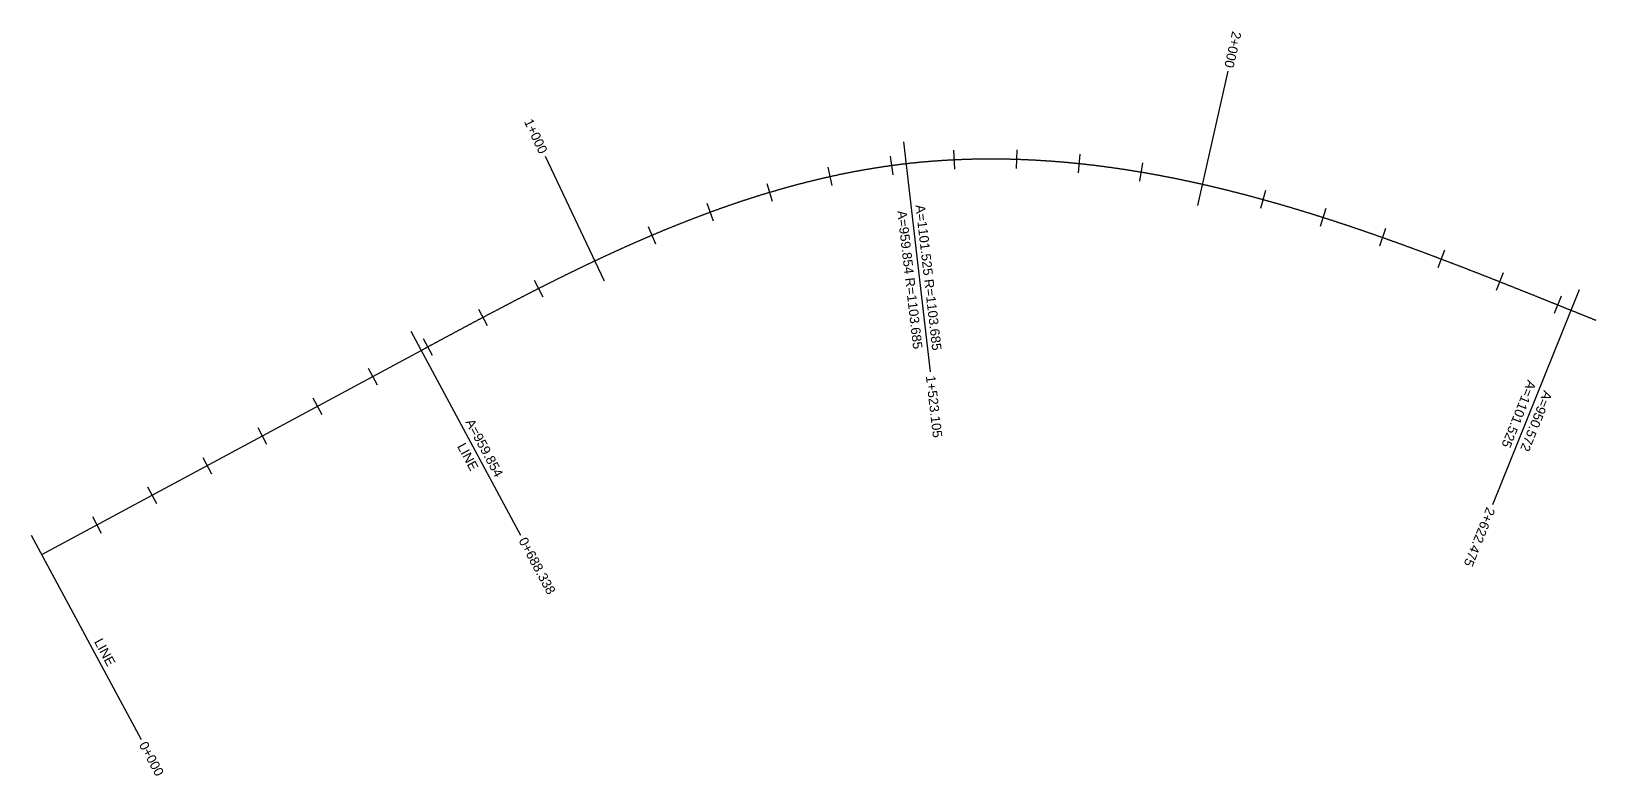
# Model space of a CAD drawing. Header units: millimetres. Extents: x 488745 to 493532, y 4217143 to 4219300.
# Drawn here: x 488745 to 491243, y 4217143 to 4218331 of the extents above; entities that cross this region are included whole.
import ezdxf
from ezdxf.enums import TextEntityAlignment as Align

# ---------------------------------------------------------------- set-up
doc = ezdxf.new("R2010")
doc.units = ezdxf.units.MM
doc.layers.add('ALIGNMENT', color=7, linetype='Continuous')
doc.layers.add('ALIGNMENT-DIMENSION', color=7, linetype='Continuous')
doc.styles.get("Standard").update_dxf_attribs({"font": 'arial.ttf'})

msp = doc.modelspace()

# ---------------------------------------------------------------- linework, layer by layer
at = {"layer": 'ALIGNMENT'}
msp.add_lwpolyline([(488761.5, 4217495.8), (489367.7, 4217821.9), (489368.5, 4217822.4), (489369.4, 4217822.9), (489370.3, 4217823.4), (489371.2, 4217823.8), (489372.1, 4217824.3), (489372.9, 4217824.8), (489373.8, 4217825.3), (489374.7, 4217825.7), (489375.6, 4217826.2), (489376.5, 4217826.7), (489377.3, 4217827.2), (489378.2, 4217827.6), (489379.1, 4217828.1), (489380, 4217828.6), (489380.9, 4217829.1), (489381.7, 4217829.5), (489382.6, 4217830), (489383.5, 4217830.5), (489384.4, 4217830.9), (489385.3, 4217831.4), (489386.1, 4217831.9), (489387, 4217832.4), (489387.9, 4217832.8), (489388.8, 4217833.3), (489389.7, 4217833.8), (489390.5, 4217834.3), (489391.4, 4217834.7), (489392.3, 4217835.2), (489393.2, 4217835.7), (489394.1, 4217836.2), (489395, 4217836.6), (489395.8, 4217837.1), (489396.7, 4217837.6), (489397.6, 4217838.1), (489398.5, 4217838.5), (489399.4, 4217839), (489400.2, 4217839.5), (489401.1, 4217839.9), (489402, 4217840.4), (489402.9, 4217840.9), (489403.8, 4217841.4), (489404.6, 4217841.8), (489405.5, 4217842.3), (489406.4, 4217842.8), (489407.3, 4217843.3), (489408.2, 4217843.7), (489409, 4217844.2), (489409.9, 4217844.7), (489410.8, 4217845.1), (489411.7, 4217845.6), (489412.6, 4217846.1), (489413.5, 4217846.6), (489414.3, 4217847), (489415.2, 4217847.5), (489416.1, 4217848), (489417, 4217848.5), (489417.9, 4217848.9), (489418.7, 4217849.4), (489419.6, 4217849.9), (489420.5, 4217850.3), (489421.4, 4217850.8), (489422.3, 4217851.3), (489423.2, 4217851.8), (489424, 4217852.2), (489424.9, 4217852.7), (489425.8, 4217853.2), (489426.7, 4217853.6), (489427.6, 4217854.1), (489428.4, 4217854.6), (489429.3, 4217855.1), (489430.2, 4217855.5), (489431.1, 4217856), (489432, 4217856.5), (489432.9, 4217856.9), (489433.7, 4217857.4), (489434.6, 4217857.9), (489435.5, 4217858.4), (489436.4, 4217858.8), (489437.3, 4217859.3), (489438.1, 4217859.8), (489439, 4217860.2), (489439.9, 4217860.7), (489440.8, 4217861.2), (489441.7, 4217861.7), (489442.6, 4217862.1), (489443.4, 4217862.6), (489444.3, 4217863.1), (489445.2, 4217863.5), (489446.1, 4217864), (489447, 4217864.5), (489447.9, 4217864.9), (489448.7, 4217865.4), (489449.6, 4217865.9), (489450.5, 4217866.4), (489451.4, 4217866.8), (489452.3, 4217867.3), (489453.1, 4217867.8), (489454, 4217868.2), (489454.9, 4217868.7), (489455.8, 4217869.2), (489456.7, 4217869.6), (489457.6, 4217870.1), (489458.4, 4217870.6), (489459.3, 4217871), (489460.2, 4217871.5), (489461.1, 4217872), (489462, 4217872.5), (489462.9, 4217872.9), (489463.7, 4217873.4), (489464.6, 4217873.9), (489465.5, 4217874.3), (489466.4, 4217874.8), (489467.3, 4217875.3), (489468.2, 4217875.7), (489469.1, 4217876.2), (489469.9, 4217876.7), (489470.8, 4217877.1), (489471.7, 4217877.6), (489472.6, 4217878.1), (489473.5, 4217878.5), (489474.4, 4217879), (489475.2, 4217879.5), (489476.1, 4217879.9), (489477, 4217880.4), (489477.9, 4217880.9), (489478.8, 4217881.3), (489479.7, 4217881.8), (489480.5, 4217882.3), (489481.4, 4217882.7), (489482.3, 4217883.2), (489483.2, 4217883.7), (489484.1, 4217884.1), (489485, 4217884.6), (489485.9, 4217885.1), (489486.7, 4217885.5), (489487.6, 4217886), (489488.5, 4217886.5), (489489.4, 4217886.9), (489490.3, 4217887.4), (489491.2, 4217887.8), (489492.1, 4217888.3), (489492.9, 4217888.8), (489493.8, 4217889.2), (489494.7, 4217889.7), (489495.6, 4217890.2), (489496.5, 4217890.6), (489497.4, 4217891.1), (489498.3, 4217891.6), (489499.1, 4217892), (489500, 4217892.5), (489500.9, 4217892.9), (489501.8, 4217893.4), (489502.7, 4217893.9), (489503.6, 4217894.3), (489504.5, 4217894.8), (489505.3, 4217895.3), (489506.2, 4217895.7), (489507.1, 4217896.2), (489508, 4217896.6), (489508.9, 4217897.1), (489509.8, 4217897.6), (489510.7, 4217898), (489511.6, 4217898.5), (489512.4, 4217899), (489513.3, 4217899.4), (489514.2, 4217899.9), (489515.1, 4217900.3), (489516, 4217900.8), (489516.9, 4217901.3), (489517.8, 4217901.7), (489518.7, 4217902.2), (489519.5, 4217902.6), (489520.4, 4217903.1), (489521.3, 4217903.6), (489522.2, 4217904), (489523.1, 4217904.5), (489524, 4217904.9), (489524.9, 4217905.4), (489525.8, 4217905.8), (489526.7, 4217906.3), (489527.5, 4217906.8), (489528.4, 4217907.2), (489529.3, 4217907.7), (489530.2, 4217908.1), (489531.1, 4217908.6), (489532, 4217909.1), (489532.9, 4217909.5), (489533.8, 4217910), (489534.7, 4217910.4), (489535.5, 4217910.9), (489536.4, 4217911.3), (489537.3, 4217911.8), (489538.2, 4217912.3), (489539.1, 4217912.7), (489540, 4217913.2), (489540.9, 4217913.6), (489541.8, 4217914.1), (489542.7, 4217914.5), (489543.6, 4217915), (489544.5, 4217915.4), (489545.3, 4217915.9), (489546.2, 4217916.3), (489547.1, 4217916.8), (489548, 4217917.3), (489548.9, 4217917.7), (489549.8, 4217918.2), (489550.7, 4217918.6), (489551.6, 4217919.1), (489552.5, 4217919.5), (489553.4, 4217920), (489554.3, 4217920.4), (489555.1, 4217920.9), (489556, 4217921.3), (489556.9, 4217921.8), (489557.8, 4217922.2), (489558.7, 4217922.7), (489559.6, 4217923.1), (489560.5, 4217923.6), (489561.4, 4217924), (489562.3, 4217924.5), (489563.2, 4217924.9), (489564.1, 4217925.4), (489565, 4217925.8), (489565.9, 4217926.3), (489566.8, 4217926.7), (489567.6, 4217927.2), (489568.5, 4217927.6), (489569.4, 4217928.1), (489570.3, 4217928.5), (489571.2, 4217929), (489572.1, 4217929.4), (489573, 4217929.9), (489573.9, 4217930.3), (489574.8, 4217930.8), (489575.7, 4217931.2), (489576.6, 4217931.7), (489577.5, 4217932.1), (489578.4, 4217932.6), (489579.3, 4217933), (489580.2, 4217933.5), (489581.1, 4217933.9), (489582, 4217934.3), (489582.8, 4217934.8), (489583.7, 4217935.2), (489584.6, 4217935.7), (489585.5, 4217936.1), (489586.4, 4217936.6), (489587.3, 4217937), (489588.2, 4217937.5), (489589.1, 4217937.9), (489590, 4217938.4), (489590.9, 4217938.8), (489591.8, 4217939.2), (489592.7, 4217939.7), (489593.6, 4217940.1), (489594.5, 4217940.6), (489595.4, 4217941), (489596.3, 4217941.4), (489597.2, 4217941.9), (489598.1, 4217942.3), (489599, 4217942.8), (489599.9, 4217943.2), (489600.8, 4217943.7), (489601.7, 4217944.1), (489602.6, 4217944.5), (489603.5, 4217945), (489604.4, 4217945.4), (489605.3, 4217945.9), (489606.2, 4217946.3), (489607.1, 4217946.7), (489608, 4217947.2), (489608.9, 4217947.6), (489609.8, 4217948), (489610.7, 4217948.5), (489611.6, 4217948.9), (489612.5, 4217949.4), (489613.4, 4217949.8), (489614.3, 4217950.2), (489615.2, 4217950.7), (489616.1, 4217951.1), (489617, 4217951.5), (489617.9, 4217952), (489618.8, 4217952.4), (489619.7, 4217952.8), (489620.6, 4217953.3), (489621.5, 4217953.7), (489622.4, 4217954.1), (489623.3, 4217954.6), (489624.2, 4217955), (489625.1, 4217955.4), (489626, 4217955.9), (489626.9, 4217956.3), (489627.8, 4217956.7), (489628.7, 4217957.2), (489629.6, 4217957.6), (489630.5, 4217958), (489631.4, 4217958.5), (489632.3, 4217958.9), (489633.2, 4217959.3), (489634.1, 4217959.8), (489635, 4217960.2), (489635.9, 4217960.6), (489636.8, 4217961.1), (489637.7, 4217961.5), (489638.6, 4217961.9), (489639.5, 4217962.3), (489640.4, 4217962.8), (489641.3, 4217963.2), (489642.2, 4217963.6), (489643.1, 4217964.1), (489644, 4217964.5), (489644.9, 4217964.9), (489645.8, 4217965.3), (489646.7, 4217965.8), (489647.6, 4217966.2), (489648.5, 4217966.6), (489649.5, 4217967), (489650.4, 4217967.5), (489651.3, 4217967.9), (489652.2, 4217968.3), (489653.1, 4217968.7), (489654, 4217969.2), (489654.9, 4217969.6), (489655.8, 4217970), (489656.7, 4217970.4), (489657.6, 4217970.9), (489658.5, 4217971.3), (489659.4, 4217971.7), (489660.3, 4217972.1), (489661.2, 4217972.5), (489662.1, 4217973), (489663, 4217973.4), (489664, 4217973.8), (489664.9, 4217974.2), (489665.8, 4217974.6), (489666.7, 4217975.1), (489667.6, 4217975.5), (489668.5, 4217975.9), (489669.4, 4217976.3), (489670.3, 4217976.7), (489671.2, 4217977.2), (489672.1, 4217977.6), (489673, 4217978), (489673.9, 4217978.4), (489674.9, 4217978.8), (489675.8, 4217979.2), (489676.7, 4217979.6), (489677.6, 4217980.1), (489678.5, 4217980.5), (489679.4, 4217980.9), (489680.3, 4217981.3), (489681.2, 4217981.7), (489682.1, 4217982.1), (489683, 4217982.5), (489684, 4217983), (489684.9, 4217983.4), (489685.8, 4217983.8), (489686.7, 4217984.2), (489687.6, 4217984.6), (489688.5, 4217985), (489689.4, 4217985.4), (489690.3, 4217985.8), (489691.2, 4217986.2), (489692.2, 4217986.7), (489693.1, 4217987.1), (489694, 4217987.5), (489694.9, 4217987.9), (489695.8, 4217988.3), (489696.7, 4217988.7), (489697.6, 4217989.1), (489698.6, 4217989.5), (489699.5, 4217989.9), (489700.4, 4217990.3), (489701.3, 4217990.7), (489702.2, 4217991.1), (489703.1, 4217991.5), (489704, 4217991.9), (489704.9, 4217992.4), (489705.9, 4217992.8), (489706.8, 4217993.2), (489707.7, 4217993.6), (489708.6, 4217994), (489709.5, 4217994.4), (489710.4, 4217994.8), (489711.4, 4217995.2), (489712.3, 4217995.6), (489713.2, 4217996), (489714.1, 4217996.4), (489715, 4217996.8), (489715.9, 4217997.2), (489716.9, 4217997.6), (489717.8, 4217998), (489718.7, 4217998.4), (489719.6, 4217998.8), (489720.5, 4217999.2), (489721.4, 4217999.6), (489722.4, 4218000), (489723.3, 4218000.4), (489724.2, 4218000.8), (489725.1, 4218001.2), (489726, 4218001.5), (489726.9, 4218001.9), (489727.9, 4218002.3), (489728.8, 4218002.7), (489729.7, 4218003.1), (489730.6, 4218003.5), (489731.5, 4218003.9), (489732.5, 4218004.3), (489733.4, 4218004.7), (489734.3, 4218005.1), (489735.2, 4218005.5), (489736.1, 4218005.9), (489737.1, 4218006.3), (489738, 4218006.7), (489738.9, 4218007), (489739.8, 4218007.4), (489740.7, 4218007.8), (489741.7, 4218008.2), (489742.6, 4218008.6), (489743.5, 4218009), (489744.4, 4218009.4), (489745.4, 4218009.8), (489746.3, 4218010.1), (489747.2, 4218010.5), (489748.1, 4218010.9), (489749, 4218011.3), (489750, 4218011.7), (489750.9, 4218012.1), (489751.8, 4218012.5), (489752.7, 4218012.8), (489753.7, 4218013.2), (489754.6, 4218013.6), (489755.5, 4218014), (489756.4, 4218014.4), (489757.4, 4218014.8), (489758.3, 4218015.1), (489759.2, 4218015.5), (489760.1, 4218015.9), (489761.1, 4218016.3), (489762, 4218016.7), (489762.9, 4218017), (489763.8, 4218017.4), (489764.8, 4218017.8), (489765.7, 4218018.2), (489766.6, 4218018.5), (489767.5, 4218018.9), (489768.5, 4218019.3), (489769.4, 4218019.7), (489770.3, 4218020), (489771.3, 4218020.4), (489772.2, 4218020.8), (489773.1, 4218021.2), (489774, 4218021.5), (489775, 4218021.9), (489775.9, 4218022.3), (489776.8, 4218022.7), (489777.7, 4218023), (489778.7, 4218023.4), (489779.6, 4218023.8), (489780.5, 4218024.1), (489781.5, 4218024.5), (489782.4, 4218024.9), (489783.3, 4218025.2), (489784.3, 4218025.6), (489785.2, 4218026), (489786.1, 4218026.3), (489787, 4218026.7), (489788, 4218027.1), (489788.9, 4218027.4), (489789.8, 4218027.8), (489790.8, 4218028.2), (489791.7, 4218028.5), (489792.6, 4218028.9), (489793.6, 4218029.3), (489794.5, 4218029.6), (489795.4, 4218030), (489796.4, 4218030.4), (489797.3, 4218030.7), (489798.2, 4218031.1), (489799.2, 4218031.4), (489800.1, 4218031.8), (489801, 4218032.2), (489802, 4218032.5), (489802.9, 4218032.9), (489803.8, 4218033.2), (489804.8, 4218033.6), (489805.7, 4218034), (489806.6, 4218034.3), (489807.6, 4218034.7), (489808.5, 4218035), (489809.4, 4218035.4), (489810.4, 4218035.7), (489811.3, 4218036.1), (489812.2, 4218036.4), (489813.2, 4218036.8), (489814.1, 4218037.1), (489815, 4218037.5), (489816, 4218037.8), (489816.9, 4218038.2), (489817.8, 4218038.5), (489818.8, 4218038.9), (489819.7, 4218039.2), (489820.7, 4218039.6), (489821.6, 4218039.9), (489822.5, 4218040.3), (489823.5, 4218040.6), (489824.4, 4218041), (489825.3, 4218041.3), (489826.3, 4218041.7), (489827.2, 4218042), (489828.2, 4218042.4), (489829.1, 4218042.7), (489830, 4218043.1), (489831, 4218043.4), (489831.9, 4218043.7), (489832.9, 4218044.1), (489833.8, 4218044.4), (489834.7, 4218044.8), (489835.7, 4218045.1), (489836.6, 4218045.5), (489837.6, 4218045.8), (489838.5, 4218046.1), (489839.4, 4218046.5), (489840.4, 4218046.8), (489841.3, 4218047.1), (489842.3, 4218047.5), (489843.2, 4218047.8), (489844.1, 4218048.2), (489845.1, 4218048.5), (489846, 4218048.8), (489847, 4218049.2), (489847.9, 4218049.5), (489848.9, 4218049.8), (489849.8, 4218050.2), (489850.7, 4218050.5), (489851.7, 4218050.8), (489852.6, 4218051.2), (489853.6, 4218051.5), (489854.5, 4218051.8), (489855.5, 4218052.1), (489856.4, 4218052.5), (489857.4, 4218052.8), (489858.3, 4218053.1), (489859.2, 4218053.5), (489860.2, 4218053.8), (489861.1, 4218054.1), (489862.1, 4218054.4), (489863, 4218054.8), (489864, 4218055.1), (489864.9, 4218055.4), (489865.9, 4218055.7), (489866.8, 4218056.1), (489867.8, 4218056.4), (489868.7, 4218056.7), (489869.6, 4218057), (489870.6, 4218057.3), (489871.5, 4218057.7), (489872.5, 4218058), (489873.4, 4218058.3), (489874.4, 4218058.6), (489875.3, 4218058.9), (489876.3, 4218059.3), (489877.2, 4218059.6), (489878.2, 4218059.9), (489879.1, 4218060.2), (489880.1, 4218060.5), (489881, 4218060.8), (489882, 4218061.1), (489882.9, 4218061.5), (489883.9, 4218061.8), (489884.8, 4218062.1), (489885.8, 4218062.4), (489886.7, 4218062.7), (489887.7, 4218063), (489888.6, 4218063.3), (489889.6, 4218063.6), (489890.5, 4218063.9), (489891.5, 4218064.2), (489892.4, 4218064.6), (489893.4, 4218064.9), (489894.3, 4218065.2), (489895.3, 4218065.5), (489896.2, 4218065.8), (489897.2, 4218066.1), (489898.2, 4218066.4), (489899.1, 4218066.7), (489900.1, 4218067), (489901, 4218067.3), (489902, 4218067.6), (489902.9, 4218067.9), (489903.9, 4218068.2), (489904.8, 4218068.5), (489905.8, 4218068.8), (489906.7, 4218069.1), (489907.7, 4218069.4), (489908.6, 4218069.7), (489909.6, 4218070), (489910.6, 4218070.3), (489911.5, 4218070.6), (489912.5, 4218070.9), (489913.4, 4218071.2), (489914.4, 4218071.4), (489915.3, 4218071.7), (489916.3, 4218072), (489917.2, 4218072.3), (489918.2, 4218072.6), (489919.2, 4218072.9), (489920.1, 4218073.2), (489921.1, 4218073.5), (489922, 4218073.8), (489923, 4218074.1), (489924, 4218074.3), (489924.9, 4218074.6), (489925.9, 4218074.9), (489926.8, 4218075.2), (489927.8, 4218075.5), (489928.7, 4218075.8), (489929.7, 4218076), (489930.7, 4218076.3), (489931.6, 4218076.6), (489932.6, 4218076.9), (489933.5, 4218077.2), (489934.5, 4218077.4), (489935.5, 4218077.7), (489936.4, 4218078), (489937.4, 4218078.3), (489938.3, 4218078.6), (489939.3, 4218078.8), (489940.3, 4218079.1), (489941.2, 4218079.4), (489942.2, 4218079.7), (489943.2, 4218079.9), (489944.1, 4218080.2), (489945.1, 4218080.5), (489946, 4218080.8), (489947, 4218081), (489948, 4218081.3), (489948.9, 4218081.6), (489949.9, 4218081.8), (489950.9, 4218082.1), (489951.8, 4218082.4), (489952.8, 4218082.6), (489953.7, 4218082.9), (489954.7, 4218083.2), (489955.7, 4218083.4), (489956.6, 4218083.7), (489957.6, 4218084), (489958.6, 4218084.2), (489959.5, 4218084.5), (489960.5, 4218084.7), (489961.5, 4218085), (489962.4, 4218085.3), (489963.4, 4218085.5), (489964.4, 4218085.8), (489965.3, 4218086), (489966.3, 4218086.3), (489967.3, 4218086.6), (489968.2, 4218086.8), (489969.2, 4218087.1), (489970.2, 4218087.3), (489971.1, 4218087.6), (489972.1, 4218087.8), (489973.1, 4218088.1), (489974, 4218088.3), (489975, 4218088.6), (489976, 4218088.8), (489976.9, 4218089.1), (489977.9, 4218089.3), (489978.9, 4218089.6), (489979.8, 4218089.8), (489980.8, 4218090.1), (489981.8, 4218090.3), (489982.7, 4218090.6), (489983.7, 4218090.8), (489984.7, 4218091.1), (489985.7, 4218091.3), (489986.6, 4218091.6), (489987.6, 4218091.8), (489988.6, 4218092), (489989.5, 4218092.3), (489990.5, 4218092.5), (489991.5, 4218092.8), (489992.4, 4218093), (489993.4, 4218093.2), (489994.4, 4218093.5), (489995.4, 4218093.7), (489996.3, 4218093.9), (489997.3, 4218094.2), (489998.3, 4218094.4), (489999.3, 4218094.6), (490000.2, 4218094.9), (490001.2, 4218095.1), (490002.2, 4218095.3), (490003.1, 4218095.6), (490004.1, 4218095.8), (490005.1, 4218096), (490006.1, 4218096.3), (490007, 4218096.5), (490008, 4218096.7), (490009, 4218096.9), (490010, 4218097.2), (490010.9, 4218097.4), (490011.9, 4218097.6), (490012.9, 4218097.8), (490013.9, 4218098.1), (490014.8, 4218098.3), (490015.8, 4218098.5), (490016.8, 4218098.7), (490017.8, 4218098.9), (490018.7, 4218099.2), (490019.7, 4218099.4), (490020.7, 4218099.6), (490021.7, 4218099.8), (490022.6, 4218100), (490023.6, 4218100.2), (490024.6, 4218100.5), (490025.6, 4218100.7), (490026.5, 4218100.9), (490027.5, 4218101.1), (490028.5, 4218101.3), (490029.5, 4218101.5), (490030.5, 4218101.7), (490031.4, 4218101.9), (490032.4, 4218102.1), (490033.4, 4218102.3), (490034.4, 4218102.6), (490035.3, 4218102.8), (490036.3, 4218103), (490037.3, 4218103.2), (490038.3, 4218103.4), (490039.3, 4218103.6), (490040.2, 4218103.8), (490041.2, 4218104), (490042.2, 4218104.2), (490043.2, 4218104.4), (490044.2, 4218104.6), (490045.1, 4218104.8), (490046.1, 4218105), (490047.1, 4218105.2), (490048.1, 4218105.4), (490049.1, 4218105.6), (490050, 4218105.8), (490051, 4218105.9), (490052, 4218106.1), (490053, 4218106.3), (490054, 4218106.5), (490055, 4218106.7), (490055.9, 4218106.9), (490056.9, 4218107.1), (490057.9, 4218107.3), (490058.9, 4218107.5), (490059.9, 4218107.6), (490060.8, 4218107.8), (490061.8, 4218108), (490062.8, 4218108.2), (490063.8, 4218108.4), (490064.8, 4218108.6), (490065.8, 4218108.7), (490066.7, 4218108.9), (490067.7, 4218109.1), (490068.7, 4218109.3), (490069.7, 4218109.5), (490070.7, 4218109.6), (490071.7, 4218109.8), (490072.7, 4218110), (490073.6, 4218110.2), (490074.6, 4218110.3), (490075.6, 4218110.5), (490076.6, 4218110.7), (490077.6, 4218110.9), (490078.6, 4218111), (490079.5, 4218111.2), (490080.5, 4218111.4), (490081.5, 4218111.5), (490082.5, 4218111.7), (490083.5, 4218111.9), (490084.5, 4218112), (490085.5, 4218112.2), (490086.5, 4218112.4), (490087.4, 4218112.5), (490088.4, 4218112.7), (490089.4, 4218112.9), (490090.4, 4218113), (490091.4, 4218113.2), (490092.4, 4218113.3), (490093.4, 4218113.5), (490094.3, 4218113.6), (490095.3, 4218113.8), (490096.3, 4218114), (490097.3, 4218114.1), (490098.3, 4218114.3), (490099.3, 4218114.4), (490100.3, 4218114.6), (490101.3, 4218114.7), (490102.3, 4218114.9), (490103.2, 4218115), (490104.2, 4218115.2), (490105.2, 4218115.3), (490106.2, 4218115.5), (490107.2, 4218115.6), (490108.2, 4218115.8), (490109.2, 4218115.9), (490110.2, 4218116), (490111.2, 4218116.2), (490112.1, 4218116.3), (490113.1, 4218116.5), (490114.1, 4218116.6), (490115.1, 4218116.8), (490116.1, 4218116.9), (490117.1, 4218117), (490118.1, 4218117.2), (490119.1, 4218117.3), (490120.1, 4218117.4), (490121.1, 4218117.6), (490122.1, 4218117.7), (490123, 4218117.8), (490124, 4218118), (490125, 4218118.1), (490126, 4218118.2), (490127, 4218118.4), (490128, 4218118.5), (490129, 4218118.6), (490130, 4218118.7), (490131, 4218118.9), (490132, 4218119), (490133, 4218119.1), (490134, 4218119.2), (490134.9, 4218119.4), (490135.9, 4218119.5), (490136.9, 4218119.6), (490137.9, 4218119.7), (490138.9, 4218119.8), (490139.9, 4218120), (490140.9, 4218120.1), (490141.7, 4218120.2), (490142.7, 4218120.3), (490143.7, 4218120.4), (490144.6, 4218120.5), (490145.6, 4218120.6), (490146.6, 4218120.7), (490147.6, 4218120.8), (490148.6, 4218120.9), (490149.6, 4218121.1), (490150.6, 4218121.2), (490151.6, 4218121.3), (490152.6, 4218121.4), (490153.6, 4218121.5), (490154.6, 4218121.6), (490155.6, 4218121.7), (490156.6, 4218121.8), (490157.6, 4218121.9), (490158.6, 4218122), (490159.6, 4218122.1), (490160.6, 4218122.2), (490161.6, 4218122.3), (490162.5, 4218122.4), (490163.5, 4218122.5), (490164.5, 4218122.6), (490165.5, 4218122.7), (490166.5, 4218122.8), (490167.5, 4218122.9), (490168.5, 4218122.9), (490169.5, 4218123), (490170.5, 4218123.1), (490171.5, 4218123.2), (490172.5, 4218123.3), (490173.5, 4218123.4), (490174.5, 4218123.5), (490175.5, 4218123.6), (490176.5, 4218123.6), (490177.5, 4218123.7), (490178.5, 4218123.8), (490179.5, 4218123.9), (490180.5, 4218124), (490181.5, 4218124.1), (490182.5, 4218124.1), (490183.5, 4218124.2), (490184.5, 4218124.3), (490185.5, 4218124.4), (490186.5, 4218124.4), (490187.5, 4218124.5), (490188.5, 4218124.6), (490189.4, 4218124.7), (490190.4, 4218124.7), (490191.4, 4218124.8), (490192.4, 4218124.9), (490193.4, 4218124.9), (490194.4, 4218125), (490195.4, 4218125.1), (490196.4, 4218125.2), (490197.4, 4218125.2), (490198.4, 4218125.3), (490199.4, 4218125.4), (490200.4, 4218125.4), (490201.4, 4218125.5), (490202.4, 4218125.5), (490203.4, 4218125.6), (490204.4, 4218125.7), (490205.4, 4218125.7), (490206.4, 4218125.8), (490207.4, 4218125.8), (490208.4, 4218125.9), (490209.4, 4218126), (490210.4, 4218126), (490211.4, 4218126.1), (490212.4, 4218126.1), (490213.4, 4218126.2), (490214.4, 4218126.2), (490215.4, 4218126.3), (490216.4, 4218126.3), (490217.4, 4218126.4), (490218.4, 4218126.4), (490219.4, 4218126.5), (490220.4, 4218126.5), (490221.4, 4218126.6), (490222.4, 4218126.6), (490223.4, 4218126.6), (490224.4, 4218126.7), (490225.4, 4218126.7), (490226.4, 4218126.8), (490227.4, 4218126.8), (490228.4, 4218126.9), (490229.4, 4218126.9), (490230.4, 4218126.9), (490231.4, 4218127), (490232.4, 4218127), (490233.4, 4218127), (490234.4, 4218127.1), (490235.4, 4218127.1), (490236.4, 4218127.1), (490237.4, 4218127.2), (490238.4, 4218127.2), (490239.4, 4218127.2), (490240.4, 4218127.3), (490241.4, 4218127.3), (490242.4, 4218127.3), (490243.4, 4218127.4), (490244.4, 4218127.4), (490245.4, 4218127.4), (490246.4, 4218127.4), (490247.4, 4218127.5), (490248.4, 4218127.5), (490249.4, 4218127.5), (490250.4, 4218127.5), (490251.4, 4218127.6), (490252.4, 4218127.6), (490253.4, 4218127.6), (490254.4, 4218127.6), (490255.4, 4218127.6), (490256.4, 4218127.6), (490257.4, 4218127.7), (490258.4, 4218127.7), (490259.4, 4218127.7), (490260.4, 4218127.7), (490261.4, 4218127.7), (490262.4, 4218127.7), (490263.4, 4218127.7), (490264.4, 4218127.8), (490265.4, 4218127.8), (490266.4, 4218127.8), (490267.4, 4218127.8), (490268.4, 4218127.8), (490269.4, 4218127.8), (490270.4, 4218127.8), (490271.4, 4218127.8), (490272.4, 4218127.8), (490273.4, 4218127.8), (490274.4, 4218127.8), (490275.4, 4218127.8), (490276.4, 4218127.8), (490277.4, 4218127.8), (490278.4, 4218127.8), (490279.4, 4218127.8), (490280.4, 4218127.8), (490281.4, 4218127.8), (490282.4, 4218127.8), (490283.4, 4218127.8), (490284.4, 4218127.8), (490285.4, 4218127.8), (490286.4, 4218127.8), (490287.4, 4218127.8), (490288.4, 4218127.8), (490289.4, 4218127.8), (490290.4, 4218127.8), (490291.4, 4218127.7), (490292.4, 4218127.7), (490293.4, 4218127.7), (490294.4, 4218127.7), (490295.4, 4218127.7), (490296.4, 4218127.7), (490297.4, 4218127.7), (490298.4, 4218127.6), (490299.4, 4218127.6), (490300.4, 4218127.6), (490301.4, 4218127.6), (490302.4, 4218127.6), (490303.4, 4218127.6), (490304.4, 4218127.5), (490305.4, 4218127.5), (490306.4, 4218127.5), (490307.4, 4218127.5), (490308.4, 4218127.4), (490309.4, 4218127.4), (490310.4, 4218127.4), (490311.4, 4218127.4), (490312.4, 4218127.3), (490313.4, 4218127.3), (490314.4, 4218127.3), (490315.4, 4218127.3), (490316.4, 4218127.2), (490317.4, 4218127.2), (490318.4, 4218127.2), (490319.4, 4218127.1), (490320.4, 4218127.1), (490321.4, 4218127.1), (490322.4, 4218127), (490323.4, 4218127), (490324.4, 4218127), (490325.4, 4218126.9), (490326.4, 4218126.9), (490327.4, 4218126.8), (490328.4, 4218126.8), (490329.4, 4218126.8), (490330.4, 4218126.7), (490331.4, 4218126.7), (490332.4, 4218126.6), (490333.4, 4218126.6), (490334.4, 4218126.6), (490335.4, 4218126.5), (490336.4, 4218126.5), (490337.4, 4218126.4), (490338.4, 4218126.4), (490339.3, 4218126.3), (490340.3, 4218126.3), (490341.3, 4218126.2), (490342.3, 4218126.2), (490343.3, 4218126.1), (490344.3, 4218126.1), (490345.3, 4218126), (490346.3, 4218126), (490347.3, 4218125.9), (490348.3, 4218125.9), (490349.3, 4218125.8), (490350.3, 4218125.8), (490351.3, 4218125.7), (490352.3, 4218125.6), (490353.3, 4218125.6), (490354.3, 4218125.5), (490355.3, 4218125.5), (490356.3, 4218125.4), (490357.3, 4218125.3), (490358.3, 4218125.3), (490359.3, 4218125.2), (490360.3, 4218125.2), (490361.3, 4218125.1), (490362.3, 4218125), (490363.3, 4218125), (490364.3, 4218124.9), (490365.3, 4218124.8), (490366.3, 4218124.8), (490367.3, 4218124.7), (490368.3, 4218124.6), (490369.3, 4218124.6), (490370.3, 4218124.5), (490371.3, 4218124.4), (490372.3, 4218124.3), (490373.3, 4218124.3), (490374.3, 4218124.2), (490375.3, 4218124.1), (490376.3, 4218124.1), (490377.3, 4218124), (490378.3, 4218123.9), (490379.3, 4218123.8), (490380.3, 4218123.7), (490381.3, 4218123.7), (490382.3, 4218123.6), (490383.3, 4218123.5), (490384.3, 4218123.4), (490385.3, 4218123.4), (490386.2, 4218123.3), (490387.2, 4218123.2), (490388.2, 4218123.1), (490389.2, 4218123), (490390.2, 4218122.9), (490391.2, 4218122.9), (490392.2, 4218122.8), (490393.2, 4218122.7), (490394.2, 4218122.6), (490395.2, 4218122.5), (490396.2, 4218122.4), (490397.2, 4218122.3), (490398.2, 4218122.2), (490399.2, 4218122.2), (490400.2, 4218122.1), (490401.2, 4218122), (490402.2, 4218121.9), (490403.2, 4218121.8), (490404.2, 4218121.7), (490405.2, 4218121.6), (490406.2, 4218121.5), (490407.2, 4218121.4), (490408.2, 4218121.3), (490409.2, 4218121.2), (490410.2, 4218121.1), (490411.1, 4218121), (490412.1, 4218120.9), (490413.1, 4218120.8), (490414.1, 4218120.7), (490415.1, 4218120.6), (490416.1, 4218120.5), (490417.1, 4218120.4), (490418.1, 4218120.3), (490419.1, 4218120.2), (490420.1, 4218120.1), (490421.1, 4218120), (490422.1, 4218119.9), (490423.1, 4218119.8), (490424.1, 4218119.7), (490425.1, 4218119.6), (490426.1, 4218119.5), (490427.1, 4218119.3), (490428.1, 4218119.2), (490429, 4218119.1), (490430, 4218119), (490431, 4218118.9), (490432, 4218118.8), (490433, 4218118.7), (490434, 4218118.6), (490435, 4218118.4), (490436, 4218118.3), (490437, 4218118.2), (490438, 4218118.1), (490439, 4218118), (490440, 4218117.9), (490441, 4218117.7), (490442, 4218117.6), (490443, 4218117.5), (490443.9, 4218117.4), (490444.9, 4218117.3), (490445.9, 4218117.1), (490446.9, 4218117), (490447.9, 4218116.9), (490448.9, 4218116.8), (490449.9, 4218116.6), (490450.9, 4218116.5), (490451.9, 4218116.4), (490452.9, 4218116.3), (490453.9, 4218116.1), (490454.9, 4218116), (490455.9, 4218115.9), (490456.8, 4218115.8), (490457.8, 4218115.6), (490458.8, 4218115.5), (490459.8, 4218115.4), (490460.8, 4218115.2), (490461.8, 4218115.1), (490462.8, 4218115), (490463.8, 4218114.8), (490464.8, 4218114.7), (490465.8, 4218114.6), (490466.8, 4218114.4), (490467.7, 4218114.3), (490468.7, 4218114.2), (490469.7, 4218114), (490470.7, 4218113.9), (490471.7, 4218113.7), (490472.7, 4218113.6), (490473.7, 4218113.5), (490474.7, 4218113.3), (490475.7, 4218113.2), (490476.7, 4218113), (490477.6, 4218112.9), (490478.6, 4218112.8), (490479.6, 4218112.6), (490480.6, 4218112.5), (490481.6, 4218112.3), (490482.6, 4218112.2), (490483.6, 4218112), (490484.6, 4218111.9), (490485.6, 4218111.7), (490486.6, 4218111.6), (490487.5, 4218111.4), (490488.5, 4218111.3), (490489.5, 4218111.1), (490490.5, 4218111), (490491.5, 4218110.8), (490492.5, 4218110.7), (490493.5, 4218110.5), (490494.5, 4218110.4), (490495.4, 4218110.2), (490496.4, 4218110.1), (490497.4, 4218109.9), (490498.4, 4218109.8), (490499.4, 4218109.6), (490500.4, 4218109.5), (490501.4, 4218109.3), (490502.4, 4218109.1), (490503.4, 4218109), (490504.3, 4218108.8), (490505.3, 4218108.7), (490506.3, 4218108.5), (490507.3, 4218108.3), (490508.3, 4218108.2), (490509.3, 4218108), (490510.3, 4218107.9), (490511.2, 4218107.7), (490512.2, 4218107.5), (490513.2, 4218107.4), (490514.2, 4218107.2), (490515.2, 4218107), (490516.2, 4218106.9), (490517.2, 4218106.7), (490518.2, 4218106.5), (490519.1, 4218106.4), (490520.1, 4218106.2), (490521.1, 4218106), (490522.1, 4218105.9), (490523.1, 4218105.7), (490524.1, 4218105.5), (490525, 4218105.4), (490526, 4218105.2), (490527, 4218105), (490528, 4218104.8), (490529, 4218104.7), (490530, 4218104.5), (490531, 4218104.3), (490531.9, 4218104.1), (490532.9, 4218104), (490533.9, 4218103.8), (490534.9, 4218103.6), (490535.9, 4218103.4), (490536.9, 4218103.3), (490537.8, 4218103.1), (490538.8, 4218102.9), (490539.8, 4218102.7), (490540.8, 4218102.5), (490541.8, 4218102.4), (490542.8, 4218102.2), (490543.7, 4218102), (490544.7, 4218101.8), (490545.7, 4218101.6), (490546.7, 4218101.4), (490547.7, 4218101.3), (490548.7, 4218101.1), (490549.6, 4218100.9), (490550.6, 4218100.7), (490551.6, 4218100.5), (490552.6, 4218100.3), (490553.6, 4218100.1), (490554.6, 4218100), (490555.5, 4218099.8), (490556.5, 4218099.6), (490557.5, 4218099.4), (490558.5, 4218099.2), (490559.5, 4218099), (490560.4, 4218098.8), (490561.4, 4218098.6), (490562.4, 4218098.4), (490563.4, 4218098.2), (490564.4, 4218098), (490565.4, 4218097.9), (490566.3, 4218097.7), (490567.3, 4218097.5), (490568.3, 4218097.3), (490569.3, 4218097.1), (490570.3, 4218096.9), (490571.2, 4218096.7), (490572.2, 4218096.5), (490573.2, 4218096.3), (490574.2, 4218096.1), (490575.2, 4218095.9), (490576.1, 4218095.7), (490577.1, 4218095.5), (490578.1, 4218095.3), (490579.1, 4218095.1), (490580.1, 4218094.9), (490581, 4218094.7), (490582, 4218094.5), (490583, 4218094.3), (490584, 4218094.1), (490585, 4218093.9), (490585.9, 4218093.6), (490586.9, 4218093.4), (490587.9, 4218093.2), (490588.9, 4218093), (490589.8, 4218092.8), (490590.8, 4218092.6), (490591.8, 4218092.4), (490592.8, 4218092.2), (490593.8, 4218092), (490594.7, 4218091.8), (490595.7, 4218091.6), (490596.7, 4218091.4), (490597.7, 4218091.1), (490598.6, 4218090.9), (490599.6, 4218090.7), (490600.6, 4218090.5), (490601.6, 4218090.3), (490602.6, 4218090.1), (490603.5, 4218089.9), (490604.5, 4218089.6), (490605.5, 4218089.4), (490606.5, 4218089.2), (490607.4, 4218089), (490608.4, 4218088.8), (490609.4, 4218088.6), (490610.4, 4218088.3), (490611.3, 4218088.1), (490612.3, 4218087.9), (490613.3, 4218087.7), (490614.3, 4218087.5), (490615.2, 4218087.2), (490616.2, 4218087), (490617.2, 4218086.8), (490618.2, 4218086.6), (490619.1, 4218086.4), (490620.1, 4218086.1), (490621.1, 4218085.9), (490622.1, 4218085.7), (490623, 4218085.5), (490624, 4218085.2), (490625, 4218085), (490626, 4218084.8), (490626.9, 4218084.6), (490627.9, 4218084.3), (490628.9, 4218084.1), (490629.9, 4218083.9), (490630.8, 4218083.6), (490631.8, 4218083.4), (490632.8, 4218083.2), (490633.7, 4218083), (490634.7, 4218082.7), (490635.7, 4218082.5), (490636.7, 4218082.3), (490637.6, 4218082), (490638.6, 4218081.8), (490639.6, 4218081.6), (490640.6, 4218081.3), (490641.5, 4218081.1), (490642.5, 4218080.9), (490643.5, 4218080.6), (490644.4, 4218080.4), (490645.4, 4218080.2), (490646.4, 4218079.9), (490647.4, 4218079.7), (490648.3, 4218079.4), (490649.3, 4218079.2), (490650.3, 4218079), (490651.2, 4218078.7), (490652.2, 4218078.5), (490653.2, 4218078.2), (490654.2, 4218078), (490655.1, 4218077.8), (490656.1, 4218077.5), (490657.1, 4218077.3), (490658, 4218077), (490659, 4218076.8), (490660, 4218076.6), (490660.9, 4218076.3), (490661.9, 4218076.1), (490662.9, 4218075.8), (490663.9, 4218075.6), (490664.8, 4218075.3), (490665.8, 4218075.1), (490666.8, 4218074.8), (490667.7, 4218074.6), (490668.7, 4218074.4), (490669.7, 4218074.1), (490670.6, 4218073.9), (490671.6, 4218073.6), (490672.6, 4218073.4), (490673.5, 4218073.1), (490674.5, 4218072.9), (490675.5, 4218072.6), (490676.5, 4218072.4), (490677.4, 4218072.1), (490678.4, 4218071.9), (490679.4, 4218071.6), (490680.3, 4218071.4), (490681.3, 4218071.1), (490682.3, 4218070.8), (490683.2, 4218070.6), (490684.2, 4218070.3), (490685.2, 4218070.1), (490686.1, 4218069.8), (490687.1, 4218069.6), (490688.1, 4218069.3), (490689, 4218069.1), (490690, 4218068.8), (490691, 4218068.5), (490691.9, 4218068.3), (490692.9, 4218068), (490693.9, 4218067.8), (490694.8, 4218067.5), (490695.8, 4218067.3), (490696.8, 4218067), (490697.7, 4218066.7), (490698.7, 4218066.5), (490699.7, 4218066.2), (490700.6, 4218065.9), (490701.6, 4218065.7), (490702.5, 4218065.4), (490703.5, 4218065.2), (490704.5, 4218064.9), (490705.4, 4218064.6), (490706.4, 4218064.4), (490707.4, 4218064.1), (490708.3, 4218063.8), (490709.3, 4218063.6), (490710.3, 4218063.3), (490711.2, 4218063), (490712.2, 4218062.8), (490713.2, 4218062.5), (490714.1, 4218062.2), (490715.1, 4218062), (490716, 4218061.7), (490717, 4218061.4), (490718, 4218061.2), (490718.9, 4218060.9), (490719.9, 4218060.6), (490720.9, 4218060.4), (490721.8, 4218060.1), (490722.8, 4218059.8), (490723.7, 4218059.5), (490724.7, 4218059.3), (490725.7, 4218059), (490726.6, 4218058.7), (490727.6, 4218058.5), (490728.6, 4218058.2), (490729.5, 4218057.9), (490730.5, 4218057.6), (490731.4, 4218057.4), (490732.4, 4218057.1), (490733.4, 4218056.8), (490734.3, 4218056.5), (490735.3, 4218056.3), (490736.2, 4218056), (490737.2, 4218055.7), (490738.2, 4218055.4), (490739.1, 4218055.1), (490740.1, 4218054.9), (490741, 4218054.6), (490742, 4218054.3), (490743, 4218054), (490743.9, 4218053.7), (490744.9, 4218053.5), (490745.8, 4218053.2), (490746.8, 4218052.9), (490747.8, 4218052.6), (490748.7, 4218052.3), (490749.7, 4218052.1), (490750.6, 4218051.8), (490751.6, 4218051.5), (490752.6, 4218051.2), (490753.5, 4218050.9), (490754.5, 4218050.6), (490755.4, 4218050.4), (490756.4, 4218050.1), (490757.4, 4218049.8), (490758.3, 4218049.5), (490759.3, 4218049.2), (490760.2, 4218048.9), (490761.2, 4218048.6), (490762.1, 4218048.4), (490763.1, 4218048.1), (490764.1, 4218047.8), (490765, 4218047.5), (490766, 4218047.2), (490766.9, 4218046.9), (490767.9, 4218046.6), (490768.9, 4218046.3), (490769.8, 4218046), (490770.8, 4218045.8), (490771.7, 4218045.5), (490772.7, 4218045.2), (490773.6, 4218044.9), (490774.6, 4218044.6), (490775.5, 4218044.3), (490776.5, 4218044), (490777.5, 4218043.7), (490778.4, 4218043.4), (490779.4, 4218043.1), (490780.3, 4218042.8), (490781.3, 4218042.5), (490782.2, 4218042.2), (490783.2, 4218042), (490784.2, 4218041.7), (490785.1, 4218041.4), (490786.1, 4218041.1), (490787, 4218040.8), (490788, 4218040.5), (490788.9, 4218040.2), (490789.9, 4218039.9), (490790.8, 4218039.6), (490791.8, 4218039.3), (490792.7, 4218039), (490793.7, 4218038.7), (490794.7, 4218038.4), (490795.6, 4218038.1), (490796.6, 4218037.8), (490797.5, 4218037.5), (490798.5, 4218037.2), (490799.4, 4218036.9), (490800.4, 4218036.6), (490801.3, 4218036.3), (490802.3, 4218036), (490803.2, 4218035.7), (490804.2, 4218035.4), (490805.1, 4218035.1), (490806.1, 4218034.8), (490807, 4218034.5), (490808, 4218034.2), (490809, 4218033.9), (490809.9, 4218033.5), (490810.9, 4218033.2), (490811.8, 4218032.9), (490812.8, 4218032.6), (490813.7, 4218032.3), (490814.7, 4218032), (490815.6, 4218031.7), (490816.6, 4218031.4), (490817.5, 4218031.1), (490818.5, 4218030.8), (490819.4, 4218030.5), (490820.4, 4218030.2), (490821.3, 4218029.9), (490822.3, 4218029.6), (490823.2, 4218029.2), (490824.2, 4218028.9), (490825.1, 4218028.6), (490826.1, 4218028.3), (490827, 4218028), (490828, 4218027.7), (490828.9, 4218027.4), (490829.9, 4218027.1), (490830.8, 4218026.8), (490831.8, 4218026.5), (490832.7, 4218026.1), (490833.7, 4218025.8), (490834.6, 4218025.5), (490835.6, 4218025.2), (490836.5, 4218024.9), (490837.5, 4218024.6), (490838.4, 4218024.3), (490839.4, 4218023.9), (490840.3, 4218023.6), (490841.3, 4218023.3), (490842.2, 4218023), (490843.2, 4218022.7), (490844.1, 4218022.4), (490845.1, 4218022.1), (490846, 4218021.7), (490847, 4218021.4), (490847.9, 4218021.1), (490848.9, 4218020.8), (490849.8, 4218020.5), (490850.8, 4218020.1), (490851.7, 4218019.8), (490852.7, 4218019.5), (490853.6, 4218019.2), (490854.6, 4218018.9), (490855.5, 4218018.6), (490856.4, 4218018.2), (490857.4, 4218017.9), (490858.3, 4218017.6), (490859.3, 4218017.3), (490860.2, 4218016.9), (490861.2, 4218016.6), (490862.1, 4218016.3), (490863.1, 4218016), (490864, 4218015.7), (490865, 4218015.3), (490865.9, 4218015), (490866.9, 4218014.7), (490867.8, 4218014.4), (490868.8, 4218014), (490869.7, 4218013.7), (490870.6, 4218013.4), (490871.6, 4218013.1), (490872.5, 4218012.8), (490873.5, 4218012.4), (490874.4, 4218012.1), (490875.4, 4218011.8), (490876.3, 4218011.4), (490877.3, 4218011.1), (490878.2, 4218010.8), (490879.2, 4218010.5), (490880.1, 4218010.1), (490881, 4218009.8), (490882, 4218009.5), (490882.9, 4218009.2), (490883.9, 4218008.8), (490884.8, 4218008.5), (490885.8, 4218008.2), (490886.7, 4218007.8), (490887.7, 4218007.5), (490888.6, 4218007.2), (490889.5, 4218006.9), (490890.5, 4218006.5), (490891.4, 4218006.2), (490892.4, 4218005.9), (490893.3, 4218005.5), (490894.3, 4218005.2), (490895.2, 4218004.9), (490896.2, 4218004.5), (490897.1, 4218004.2), (490898, 4218003.9), (490899, 4218003.6), (490899.9, 4218003.2), (490900.9, 4218002.9), (490901.8, 4218002.6), (490902.8, 4218002.2), (490903.7, 4218001.9), (490904.6, 4218001.6), (490905.6, 4218001.2), (490906.5, 4218000.9), (490907.5, 4218000.6), (490908.4, 4218000.2), (490909.4, 4217999.9), (490910.3, 4217999.5), (490911.2, 4217999.2), (490912.2, 4217998.9), (490913.1, 4217998.5), (490914.1, 4217998.2), (490915, 4217997.9), (490915.9, 4217997.5), (490916.9, 4217997.2), (490917.8, 4217996.9), (490918.8, 4217996.5), (490919.7, 4217996.2), (490920.7, 4217995.8), (490921.6, 4217995.5), (490922.5, 4217995.2), (490923.5, 4217994.8), (490924.4, 4217994.5), (490925.4, 4217994.2), (490926.3, 4217993.8), (490927.2, 4217993.5), (490928.2, 4217993.1), (490929.1, 4217992.8), (490930.1, 4217992.5), (490931, 4217992.1), (490931.9, 4217991.8), (490932.9, 4217991.4), (490933.8, 4217991.1), (490934.8, 4217990.7), (490935.7, 4217990.4), (490936.6, 4217990.1), (490937.6, 4217989.7), (490938.5, 4217989.4), (490939.5, 4217989), (490940.4, 4217988.7), (490941.3, 4217988.4), (490942.3, 4217988), (490943.2, 4217987.7), (490944.2, 4217987.3), (490945.1, 4217987), (490946, 4217986.6), (490947, 4217986.3), (490947.9, 4217986), (490948.9, 4217985.6), (490949.8, 4217985.3), (490950.7, 4217984.9), (490951.7, 4217984.6), (490952.6, 4217984.2), (490953.5, 4217983.9), (490954.5, 4217983.5), (490955.4, 4217983.2), (490956.4, 4217982.8), (490957.3, 4217982.5), (490958.2, 4217982.1), (490959.2, 4217981.8), (490960.1, 4217981.5), (490961.1, 4217981.1), (490962, 4217980.8), (490962.9, 4217980.4), (490963.9, 4217980.1), (490964.8, 4217979.7), (490965.7, 4217979.4), (490966.7, 4217979), (490967.6, 4217978.7), (490968.6, 4217978.3), (490969.5, 4217978), (490970.4, 4217977.6), (490971.4, 4217977.3), (490972.3, 4217976.9), (490973.2, 4217976.6), (490974.2, 4217976.2), (490975.1, 4217975.9), (490976, 4217975.5), (490977, 4217975.2), (490977.9, 4217974.8), (490978.9, 4217974.5), (490979.8, 4217974.1), (490980.7, 4217973.8), (490981.7, 4217973.4), (490982.6, 4217973.1), (490983.5, 4217972.7), (490984.5, 4217972.4), (490985.4, 4217972), (490986.3, 4217971.7), (490987.3, 4217971.3), (490988.2, 4217971), (490989.2, 4217970.6), (490990.1, 4217970.3), (490991, 4217969.9), (490992, 4217969.5), (490992.9, 4217969.2), (490993.8, 4217968.8), (490994.8, 4217968.5), (490995.7, 4217968.1), (490996.6, 4217967.8), (490997.6, 4217967.4), (490998.5, 4217967.1), (490999.4, 4217966.7), (491000.4, 4217966.4), (491001.3, 4217966), (491002.2, 4217965.6), (491003.2, 4217965.3), (491004.1, 4217964.9), (491005.1, 4217964.6), (491006, 4217964.2), (491006.9, 4217963.9), (491007.9, 4217963.5), (491008.8, 4217963.2), (491009.7, 4217962.8), (491010.7, 4217962.4), (491011.6, 4217962.1), (491012.5, 4217961.7), (491013.5, 4217961.4), (491014.4, 4217961), (491015.3, 4217960.7), (491016.3, 4217960.3), (491017.2, 4217959.9), (491018.1, 4217959.6), (491019.1, 4217959.2), (491020, 4217958.9), (491020.9, 4217958.5), (491021.9, 4217958.1), (491022.8, 4217957.8), (491023.7, 4217957.4), (491024.7, 4217957.1), (491025.6, 4217956.7), (491026.5, 4217956.4), (491027.5, 4217956), (491028.4, 4217955.6), (491029.3, 4217955.3), (491030.3, 4217954.9), (491031.2, 4217954.6), (491032.1, 4217954.2), (491033.1, 4217953.8), (491034, 4217953.5), (491034.9, 4217953.1), (491035.9, 4217952.8), (491036.8, 4217952.4), (491037.7, 4217952), (491038.7, 4217951.7), (491039.6, 4217951.3), (491040.5, 4217950.9), (491041.5, 4217950.6), (491042.4, 4217950.2), (491043.3, 4217949.9), (491044.2, 4217949.5), (491045.2, 4217949.1), (491046.1, 4217948.8), (491047, 4217948.4), (491048, 4217948.1), (491048.9, 4217947.7), (491049.8, 4217947.3), (491050.8, 4217947), (491051.7, 4217946.6), (491052.6, 4217946.2), (491053.6, 4217945.9), (491054.5, 4217945.5), (491055.4, 4217945.1), (491056.4, 4217944.8), (491057.3, 4217944.4), (491058.2, 4217944.1), (491059.2, 4217943.7), (491060.1, 4217943.3), (491061, 4217943), (491062, 4217942.6), (491062.9, 4217942.2), (491063.8, 4217941.9), (491064.7, 4217941.5), (491065.7, 4217941.1), (491066.6, 4217940.8), (491067.5, 4217940.4), (491068.5, 4217940), (491069.4, 4217939.7), (491070.3, 4217939.3), (491071.3, 4217938.9), (491072.2, 4217938.6), (491073.1, 4217938.2), (491074.1, 4217937.9), (491075, 4217937.5), (491075.9, 4217937.1), (491076.8, 4217936.8), (491077.8, 4217936.4), (491078.7, 4217936), (491079.6, 4217935.7), (491080.6, 4217935.3), (491081.5, 4217934.9), (491082.4, 4217934.6), (491083.4, 4217934.2), (491084.3, 4217933.8), (491085.2, 4217933.5), (491086.1, 4217933.1), (491087.1, 4217932.7), (491088, 4217932.4), (491088.9, 4217932), (491089.9, 4217931.6), (491090.8, 4217931.2), (491091.7, 4217930.9), (491092.7, 4217930.5), (491093.6, 4217930.1), (491094.5, 4217929.8), (491095.4, 4217929.4), (491096.4, 4217929), (491097.3, 4217928.7), (491098.2, 4217928.3), (491099.2, 4217927.9), (491100.1, 4217927.6), (491101, 4217927.2), (491102, 4217926.8), (491102.9, 4217926.5), (491103.8, 4217926.1), (491104.7, 4217925.7), (491105.7, 4217925.4), (491106.6, 4217925), (491107.5, 4217924.6), (491108.5, 4217924.2), (491109.4, 4217923.9), (491110.3, 4217923.5), (491111.3, 4217923.1), (491112.2, 4217922.8), (491113.1, 4217922.4), (491114, 4217922), (491115, 4217921.7), (491115.9, 4217921.3), (491116.8, 4217920.9), (491117.8, 4217920.6), (491118.7, 4217920.2), (491119.6, 4217919.8), (491120.5, 4217919.4), (491121.5, 4217919.1), (491122.4, 4217918.7), (491123.3, 4217918.3), (491124.3, 4217918), (491125.2, 4217917.6), (491126.1, 4217917.2), (491127, 4217916.8), (491128, 4217916.5), (491128.9, 4217916.1), (491129.8, 4217915.7), (491130.8, 4217915.4), (491131.7, 4217915), (491132.6, 4217914.6), (491133.5, 4217914.3), (491134.5, 4217913.9), (491135.4, 4217913.5), (491136.3, 4217913.1), (491137.3, 4217912.8), (491138.2, 4217912.4), (491139.1, 4217912), (491140, 4217911.7), (491141, 4217911.3), (491141.9, 4217910.9), (491142.8, 4217910.5), (491143.8, 4217910.2), (491144.7, 4217909.8), (491145.6, 4217909.4), (491146.5, 4217909), (491147.5, 4217908.7), (491148.4, 4217908.3), (491149.3, 4217907.9), (491150.3, 4217907.6), (491151.2, 4217907.2), (491152.1, 4217906.8), (491153, 4217906.4), (491154, 4217906.1), (491154.9, 4217905.7), (491155.8, 4217905.3), (491156.8, 4217905), (491157.7, 4217904.6), (491158.6, 4217904.2), (491159.5, 4217903.8), (491160.5, 4217903.5), (491161.4, 4217903.1), (491162.3, 4217902.7), (491163.2, 4217902.3), (491164.2, 4217902), (491165.1, 4217901.6), (491166, 4217901.2), (491167, 4217900.9), (491167.9, 4217900.5), (491168.8, 4217900.1), (491169.7, 4217899.7), (491170.7, 4217899.4), (491171.6, 4217899), (491172.5, 4217898.6), (491173.5, 4217898.2), (491174.4, 4217897.9), (491175.3, 4217897.5), (491176.2, 4217897.1), (491177.2, 4217896.8), (491178.1, 4217896.4), (491179, 4217896), (491180, 4217895.6), (491180.9, 4217895.3), (491181.8, 4217894.9), (491182.7, 4217894.5), (491183.7, 4217894.1), (491184.6, 4217893.8), (491185.5, 4217893.4), (491186.4, 4217893), (491187.4, 4217892.7), (491188.3, 4217892.3), (491189.2, 4217891.9), (491190.2, 4217891.5), (491191.1, 4217891.2), (491192, 4217890.8), (491192.9, 4217890.4), (491193.9, 4217890), (491194.8, 4217889.7), (491195.7, 4217889.3), (491196.7, 4217888.9), (491197.6, 4217888.5), (491198.5, 4217888.2), (491199.4, 4217887.8), (491200.4, 4217887.4), (491201.3, 4217887.1), (491202.2, 4217886.7), (491203.1, 4217886.3), (491203.5, 4217886.2), (491204.4, 4217885.8), (491205.3, 4217885.4), (491206.3, 4217885.1), (491207.2, 4217884.7), (491208.1, 4217884.3), (491209.1, 4217883.9), (491210, 4217883.6), (491210.9, 4217883.2), (491211.8, 4217882.8), (491212.8, 4217882.4), (491213.7, 4217882.1), (491214.6, 4217881.7), (491215.5, 4217881.3), (491216.5, 4217880.9), (491217.4, 4217880.6), (491218.3, 4217880.2), (491219.3, 4217879.8), (491220.2, 4217879.5), (491221.1, 4217879.1), (491222, 4217878.7), (491223, 4217878.3), (491223.9, 4217878), (491224.8, 4217877.6), (491225.8, 4217877.2), (491226.7, 4217876.8), (491227.6, 4217876.5), (491228.5, 4217876.1), (491229.5, 4217875.7), (491230.4, 4217875.3), (491231.3, 4217875), (491232.2, 4217874.6), (491233.2, 4217874.2), (491234.1, 4217873.9), (491235, 4217873.5), (491236, 4217873.1), (491236.9, 4217872.7), (491237.8, 4217872.4), (491238.7, 4217872), (491239.7, 4217871.6), (491240.6, 4217871.2), (491241.5, 4217870.9), (491242.5, 4217870.5), (491243.4, 4217870.1)], dxfattribs=at)
at = {"layer": 'ALIGNMENT-DIMENSION'}
for p, q in [((490656, 4218267.7), (490607.4, 4218053.1)), ((490137.6, 4218154.9), (490180.3, 4217787.4)), ((490318.7, 4218142.2), (490317.8, 4218112.2)), ((489565.7, 4218132.1), (489659.6, 4217933.1)), ((490116.7, 4218132.1), (490120.8, 4218102.4)), ((490217.6, 4218141.4), (490219, 4218111.4)), ((490419.6, 4218135.2), (490416.5, 4218105.4)), ((490519.6, 4218121.5), (490514.6, 4218091.9)), ((490017.1, 4218114.2), (490023.6, 4218084.9)), ((489919.3, 4218088.6), (489927.9, 4218059.9)), ((490716.1, 4218077.3), (490708.1, 4218048.3)), ((489823.6, 4218056.7), (489833.9, 4218028.5)), ((490812.5, 4218048.5), (490803.3, 4218019.9)), ((489730, 4218019.5), (489741.7, 4217991.9)), ((490907.7, 4218016.4), (490897.7, 4217988.1)), ((491001.9, 4217981.8), (490991.2, 4217953.8)), ((491095.3, 4217945.6), (491084.3, 4217917.7)), ((489548.1, 4217934.1), (489561.6, 4217907.3)), ((491216.6, 4217918.6), (491078.4, 4217575.4)), ((491188.2, 4217908.5), (491177, 4217880.6)), ((489459.1, 4217887.9), (489473.1, 4217861.4)), ((489351.1, 4217852.8), (489526.4, 4217526.9)), ((489370.8, 4217840.7), (489385, 4217814.3)), ((489282.8, 4217793.3), (489297, 4217766.9)), ((489194.7, 4217745.9), (489208.9, 4217719.5)), ((489106.6, 4217698.5), (489120.8, 4217672.1)), ((489018.6, 4217651.1), (489032.8, 4217624.7)), ((488930.5, 4217603.8), (488944.7, 4217577.3)), ((488842.5, 4217556.4), (488856.7, 4217530)), ((488744.9, 4217526.6), (488920.2, 4217200.8))]:
    msp.add_line(p, q, dxfattribs=at)

# ---------------------------------------------------------------- texts
for s, rotation, p in [(' 2+000 ', 257.2293, (490656, 4218267.7)), (' 1+000 ', 295.2641, (489565.7, 4218132.1))]:
    msp.add_text(s, height=15, rotation=rotation, dxfattribs=at).set_placement(p, align=Align.MIDDLE_RIGHT)
for s, rotation, p in [('A=959.854 R=1103.685', 276.6167, (490155.5, 4217935.5)), ('A=1101.525', 248.0808, (491127.5, 4217717.3)), ('LINE', 298.2844, (489448.7, 4217655.5))]:
    msp.add_text(s, height=15, rotation=rotation, dxfattribs=at).set_placement(p, align=Align.TOP_CENTER)
for s, rotation, p in [('A=1101.525 R=1103.685', 276.6167, (490170.4, 4217937.3)), ('A=950.572', 248.0808, (491141.4, 4217711.7)), ('A=959.854', 298.2844, (489461.9, 4217662.6)), ('LINE', 298.2844, (488855.8, 4217336.4))]:
    msp.add_text(s, height=15, rotation=rotation, dxfattribs=at).set_placement(p, align=Align.CENTER)
for s, rotation, p in [(' 1+523.105 ', 276.6167, (490180.3, 4217787.4)), (' 2+622.475 ', 248.0808, (491078.4, 4217575.4)), (' 0+688.338 ', 298.2844, (489526.4, 4217526.9)), (' 0+000 ', 298.2844, (488920.2, 4217200.8))]:
    msp.add_text(s, height=15, rotation=rotation, dxfattribs=at).set_placement(p, align=Align.MIDDLE_LEFT)

doc.saveas('drawing.dxf')
